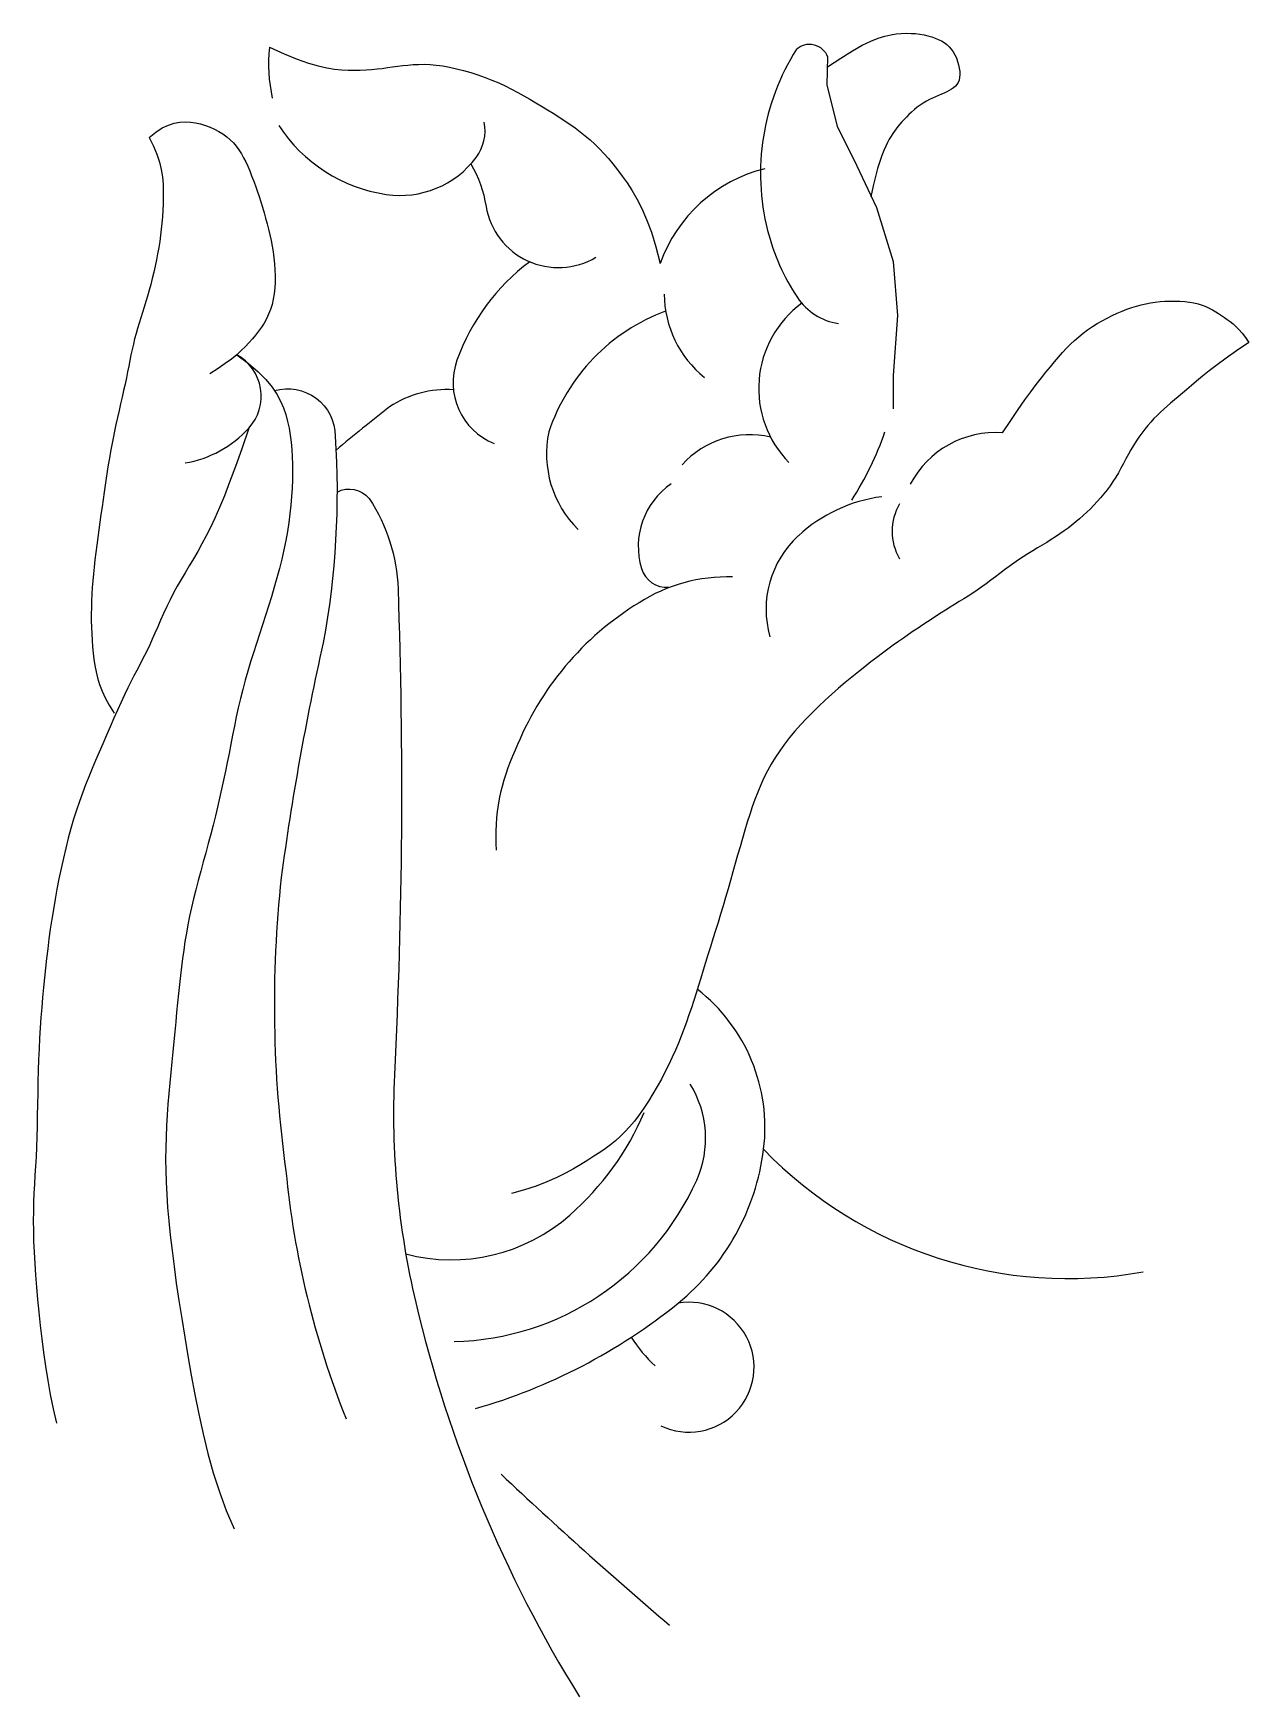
# Model space of a CAD drawing. Extents: x 1618 to 2192, y 290 to 1077.
import ezdxf

# ---------------------------------------------------------------- set-up
doc = ezdxf.new("R2010")
doc.units = 0
doc.header["$LTSCALE"] = 10
doc.header["$MEASUREMENT"] = 0
for name, color, linetype in [('3', 3, 'CONTINUOUS'), ('4', 4, 'CONTINUOUS'), ('7', 7, 'CONTINUOUS')]:
    doc.layers.add(name, color=color, linetype=linetype)

msp = doc.modelspace()

# ---------------------------------------------------------------- linework, layer by layer
at = {"layer": '3'}
msp.add_lwpolyline([(1713.94, 924.68), (1719.5, 920.49), (1724.06, 916.57), (1727.74, 912.89), (1730.67, 909.38), (1732.96, 906.02), (1734.72, 902.76), (1736.07, 899.56), (1737.14, 896.38), (1738.02, 893.18), (1738.74, 889.94), (1739.3, 886.65), (1739.74, 883.31), (1740.05, 879.91), (1740.24, 876.43), (1740.34, 872.87), (1740.35, 869.21), (1740.27, 865.45), (1740.12, 861.6), (1739.87, 857.65), (1739.53, 853.62), (1739.1, 849.51), (1738.55, 845.33), (1737.9, 841.09), (1737.13, 836.79), (1736.24, 832.44), (1735.23, 828.05), (1734.14, 823.63), (1732.95, 819.19), (1731.69, 814.73), (1730.38, 810.27), (1729.01, 805.81), (1727.61, 801.37), (1726.18, 796.95), (1724.75, 792.55), (1723.32, 788.17), (1721.91, 783.8), (1720.54, 779.44), (1719.22, 775.1), (1717.96, 770.75), (1716.78, 766.42), (1715.69, 762.08), (1714.69, 757.74), (1713.74, 753.42), (1712.85, 749.1), (1711.99, 744.79), (1711.15, 740.5), (1710.32, 736.22), (1709.48, 731.97), (1708.62, 727.73), (1707.73, 723.51), (1706.81, 719.3), (1705.86, 715.09), (1704.88, 710.86), (1703.85, 706.61), (1702.79, 702.33), (1701.68, 698.02), (1700.52, 693.66), (1699.34, 689.27), (1698.15, 684.87), (1696.96, 680.48), (1695.79, 676.11), (1694.67, 671.78), (1693.6, 667.51), (1692.61, 663.32), (1691.71, 659.21), (1690.9, 655.18), (1690.17, 651.19), (1689.5, 647.22), (1688.89, 643.26), (1688.33, 639.27), (1687.81, 635.24), (1687.33, 631.13), (1686.87, 626.93), (1686.42, 622.65), (1685.99, 618.27), (1685.56, 613.81), (1685.14, 609.27), (1684.71, 604.64), (1684.26, 599.95), (1683.8, 595.17), (1683.32, 590.33), (1682.83, 585.42), (1682.35, 580.45), (1681.88, 575.43), (1681.45, 570.36), (1681.08, 565.26), (1680.76, 560.11), (1680.53, 554.94), (1680.39, 549.73), (1680.35, 544.45), (1680.41, 539.05), (1680.59, 533.47), (1680.89, 527.67), (1681.31, 521.59), (1681.86, 515.19), (1682.54, 508.42), (1683.37, 501.23), (1684.33, 493.66), (1685.41, 485.75), (1686.62, 477.52), (1687.94, 469.02), (1689.36, 460.29), (1690.88, 451.37), (1692.49, 442.28), (1694.19, 433.09), (1696.03, 423.82), (1698.05, 414.54), (1700.31, 405.29), (1702.86, 396.12), (1705.75, 387.09), (1709.03, 378.23), (1712.75, 369.61)], dxfattribs=at)
for centre, radius, start, end in [((1804.21, 1062.29), 75.22, 174.10936, 192.55354), ((2049.47, 841.2), 25.71, 149.64266, 210.35734), ((3339.1, 1987.36), 2187.39, 226.6994, 229.50041)]:
    msp.add_arc(centre, radius, start, end, dxfattribs=at)
at = {"layer": '4'}
for points in [[(1729.38, 1070.01), (1736.38, 1066.88), (1742.49, 1064.42), (1747.82, 1062.55), (1752.48, 1061.18), (1756.58, 1060.24), (1760.22, 1059.64), (1763.53, 1059.31), (1766.6, 1059.16), (1769.53, 1059.13), (1772.35, 1059.19), (1775.07, 1059.32), (1777.7, 1059.52), (1780.27, 1059.77), (1782.77, 1060.06), (1785.22, 1060.38), (1787.65, 1060.71), (1790.05, 1061.04), (1792.46, 1061.35), (1794.89, 1061.61), (1797.37, 1061.82), (1799.92, 1061.94), (1802.57, 1061.96), (1805.34, 1061.85), (1808.25, 1061.6), (1811.32, 1061.18), (1814.52, 1060.61), (1817.82, 1059.9), (1821.18, 1059.05), (1824.58, 1058.08), (1827.97, 1056.99), (1831.33, 1055.8), (1834.62, 1054.51), (1837.81, 1053.15), (1840.9, 1051.71), (1843.92, 1050.2), (1846.86, 1048.65), (1849.73, 1047.06), (1852.56, 1045.43), (1855.35, 1043.78), (1858.1, 1042.12), (1860.83, 1040.46), (1863.53, 1038.79), (1866.2, 1037.11), (1868.82, 1035.4), (1871.39, 1033.66), (1873.9, 1031.88), (1876.34, 1030.06), (1878.7, 1028.18), (1880.99, 1026.24), (1883.21, 1024.21), (1885.39, 1022.08), (1887.54, 1019.83), (1889.68, 1017.43), (1891.82, 1014.86), (1893.99, 1012.11), (1896.21, 1009.15), (1898.48, 1005.95), (1900.79, 1002.4), (1903.11, 998.41), (1905.43, 993.85), (1907.71, 988.62), (1909.95, 982.61), (1912.1, 975.69), (1914.15, 967.77)], [(1672.58, 1027.31), (1675.76, 1029.9), (1678.78, 1031.86), (1681.66, 1033.27), (1684.43, 1034.19), (1687.09, 1034.69), (1689.65, 1034.83), (1692.13, 1034.68), (1694.54, 1034.31), (1696.89, 1033.77), (1699.18, 1033.09), (1701.39, 1032.26), (1703.51, 1031.3), (1705.53, 1030.22), (1707.44, 1029.02), (1709.22, 1027.71), (1710.86, 1026.3), (1712.36, 1024.79), (1713.73, 1023.19), (1714.98, 1021.49), (1716.14, 1019.7), (1717.21, 1017.81), (1718.22, 1015.83), (1719.18, 1013.75), (1720.11, 1011.58), (1721.02, 1009.32), (1721.92, 1006.97), (1722.8, 1004.56), (1723.67, 1002.08), (1724.51, 999.55), (1725.33, 997), (1726.13, 994.41), (1726.9, 991.82), (1727.64, 989.22), (1728.35, 986.61), (1729.02, 984), (1729.64, 981.36), (1730.21, 978.69), (1730.72, 975.99), (1731.16, 973.25), (1731.52, 970.46), (1731.8, 967.63), (1731.99, 964.76), (1732.08, 961.89), (1732.06, 959.05), (1731.92, 956.25), (1731.64, 953.52), (1731.22, 950.89), (1730.65, 948.39), (1729.92, 946.02), (1729.05, 943.79), (1728.03, 941.67), (1726.89, 939.65), (1725.64, 937.7), (1724.29, 935.82), (1722.85, 933.98), (1721.34, 932.16), (1719.75, 930.34), (1718.04, 928.51), (1716.12, 926.63), (1713.94, 924.68), (1711.43, 922.63), (1708.51, 920.46), (1705.12, 918.14), (1701.19, 915.64)], [(1672.58, 1027.31), (1674.65, 1023.3), (1676.25, 1019.45), (1677.44, 1015.74), (1678.28, 1012.17), (1678.82, 1008.72), (1679.12, 1005.38), (1679.25, 1002.14), (1679.26, 998.98), (1679.19, 995.89), (1679.06, 992.86), (1678.87, 989.88), (1678.63, 986.94), (1678.32, 984.02), (1677.96, 981.12), (1677.55, 978.22), (1677.08, 975.32), (1676.55, 972.41), (1675.98, 969.48), (1675.36, 966.56), (1674.71, 963.66), (1674.02, 960.78), (1673.29, 957.94), (1672.54, 955.15), (1671.77, 952.42), (1670.98, 949.76), (1670.18, 947.16), (1669.39, 944.6), (1668.6, 942.08), (1667.83, 939.59), (1667.08, 937.12), (1666.37, 934.65), (1665.71, 932.17), (1665.09, 929.68), (1664.52, 927.15), (1663.97, 924.59), (1663.43, 921.98), (1662.9, 919.3), (1662.35, 916.55), (1661.78, 913.72), (1661.16, 910.79), (1660.5, 907.76), (1659.79, 904.64), (1659.06, 901.46), (1658.32, 898.23), (1657.57, 894.97), (1656.84, 891.71), (1656.14, 888.46), (1655.48, 885.24), (1654.86, 882.07), (1654.29, 878.93), (1653.76, 875.81), (1653.25, 872.68), (1652.76, 869.52), (1652.28, 866.32), (1651.8, 863.05), (1651.31, 859.69), (1650.8, 856.23), (1650.29, 852.7), (1649.77, 849.1), (1649.25, 845.47), (1648.74, 841.84), (1648.24, 838.21), (1647.77, 834.63), (1647.33, 831.11), (1646.92, 827.68), (1646.55, 824.32), (1646.22, 821.03), (1645.93, 817.79), (1645.69, 814.6), (1645.49, 811.45), (1645.34, 808.31), (1645.25, 805.19), (1645.2, 802.06), (1645.21, 798.95), (1645.28, 795.84), (1645.4, 792.75), (1645.58, 789.69), (1645.82, 786.65), (1646.12, 783.64), (1646.48, 780.68), (1646.91, 777.75), (1647.45, 774.82), (1648.16, 771.87), (1649.09, 768.84), (1650.29, 765.7), (1651.82, 762.41), (1653.72, 758.93), (1656.04, 755.22)], [(2192.33, 930.46), (2186.58, 926.56), (2181.62, 923.05), (2177.34, 919.9), (2173.66, 917.06), (2170.48, 914.52), (2167.71, 912.22), (2165.27, 910.14), (2163.05, 908.24), (2160.98, 906.48), (2159.02, 904.84), (2157.18, 903.3), (2155.42, 901.82), (2153.74, 900.38), (2152.13, 898.95), (2150.57, 897.5), (2149.04, 896.02), (2147.54, 894.48), (2146.06, 892.86), (2144.61, 891.18), (2143.19, 889.44), (2141.8, 887.63), (2140.46, 885.75), (2139.15, 883.8), (2137.88, 881.79), (2136.65, 879.71), (2135.45, 877.59), (2134.27, 875.43), (2133.1, 873.25), (2131.91, 871.07), (2130.7, 868.91), (2129.44, 866.79), (2128.14, 864.71), (2126.77, 862.7), (2125.34, 860.75), (2123.86, 858.86), (2122.32, 857.03), (2120.74, 855.26), (2119.12, 853.54), (2117.47, 851.87), (2115.79, 850.24), (2114.09, 848.66), (2112.35, 847.12), (2110.59, 845.63), (2108.79, 844.16), (2106.94, 842.73), (2105.04, 841.34), (2103.08, 839.96), (2101.07, 838.62), (2098.99, 837.29), (2096.85, 835.98), (2094.67, 834.67), (2092.46, 833.34), (2090.22, 831.99), (2087.98, 830.61), (2085.73, 829.19), (2083.49, 827.71), (2081.28, 826.17), (2079.08, 824.57), (2076.9, 822.95), (2074.74, 821.3), (2072.58, 819.66), (2070.44, 818.03), (2068.3, 816.44), (2066.16, 814.9), (2064.02, 813.42), (2061.88, 811.99), (2059.75, 810.61), (2057.61, 809.27), (2055.47, 807.94), (2053.33, 806.63), (2051.2, 805.31), (2049.06, 803.99), (2046.92, 802.64), (2044.78, 801.27), (2042.62, 799.87), (2040.45, 798.44), (2038.26, 796.98), (2036.04, 795.48), (2033.78, 793.94), (2031.49, 792.37), (2029.15, 790.74), (2026.76, 789.06), (2024.3, 787.31), (2021.78, 785.49), (2019.18, 783.57), (2016.49, 781.56), (2013.71, 779.43), (2010.83, 777.18), (2007.84, 774.81), (2004.76, 772.31), (2001.63, 769.71), (1998.48, 767.01), (1995.32, 764.24), (1992.19, 761.41), (1989.12, 758.52), (1986.13, 755.6), (1983.25, 752.65), (1980.48, 749.68), (1977.84, 746.68), (1975.32, 743.65), (1972.94, 740.59), (1970.7, 737.49), (1968.6, 734.35), (1966.65, 731.17), (1964.86, 727.94), (1963.2, 724.67), (1961.67, 721.34), (1960.24, 717.94), (1958.9, 714.48), (1957.64, 710.95), (1956.43, 707.34), (1955.26, 703.65), (1954.11, 699.87), (1952.98, 696.02), (1951.86, 692.11), (1950.74, 688.15), (1949.63, 684.15), (1948.51, 680.14), (1947.38, 676.12), (1946.23, 672.1), (1945.06, 668.11), (1943.88, 664.15), (1942.68, 660.21), (1941.48, 656.3), (1940.28, 652.43), (1939.09, 648.59), (1937.9, 644.79), (1936.73, 641.03), (1935.59, 637.32), (1934.45, 633.65), (1933.33, 630.02), (1932.22, 626.44), (1931.11, 622.91), (1929.99, 619.42), (1928.86, 615.97), (1927.71, 612.57), (1926.54, 609.21), (1925.33, 605.88), (1924.07, 602.57), (1922.75, 599.26), (1921.35, 595.93), (1919.86, 592.59), (1918.26, 589.2), (1916.55, 585.76), (1914.7, 582.27), (1912.74, 578.75), (1910.69, 575.26), (1908.56, 571.83), (1906.38, 568.51), (1904.16, 565.35), (1901.92, 562.39), (1899.69, 559.67), (1897.47, 557.23), (1895.23, 555.02), (1892.96, 553), (1890.62, 551.12), (1888.17, 549.32), (1885.58, 547.55), (1882.82, 545.76), (1879.86, 543.9), (1876.66, 541.93), (1873.18, 539.88), (1869.38, 537.79), (1865.21, 535.7), (1860.62, 533.65), (1855.56, 531.67), (1850, 529.82), (1843.88, 528.12)]]:
    msp.add_lwpolyline(points, dxfattribs=at)
for points in [[(1978.54, 1069.08, -0.538092), (1993.22, 1065.51), (1992.86, 1052.25), (1997.77, 1032.61), (2005.64, 1016.9), (2016.45, 994.32), (2024.31, 968.8), (2026.28, 943.27), (2024.31, 914.8), (2024.31, 899.1)], [(1733.81, 1033.05, 0.214318), (1784.64, 1000.47, 0.275196), (1827.12, 1017.9, 0.213494), (1830.92, 1034.57, 0.213494)], [(1689.54, 873.51, 0.16765), (1719.7, 889.95, 0.48547), (1713.94, 924.68, 0.48547)], [(1948.37, 819.64, 0.149849), (1904.19, 807.46, 0.162862), (1845.64, 737.73, 0.129861), (1836.63, 690.49)], [(1826.79, 426.44, 0.100343), (1922.56, 476.29, 0.194009), (1963.03, 549.04, 0.264651), (1931.66, 624.68, 0.264651)], [(1816.74, 458.14, 0.289203), (1931.39, 534.49, 0.2492), (1928.29, 579.88, 0.2492)]]:
    msp.add_lwpolyline(points, format="xyb", dxfattribs=at)
for centre, radius, start, end in [((1980.35, 944.4), 70.2, 103.74739, 160.55958), ((1878.98, 936.92), 149.53, 327.19109, 341.02345), ((2106.92, 687.88), 199.95, 223.97574, 280.2308)]:
    msp.add_arc(centre, radius, start, end, dxfattribs=at)
at = {"layer": '7'}
for points in [[(1993.21, 1060.7), (1999.53, 1064.94), (2004.98, 1068.33), (2009.67, 1070.96), (2013.72, 1072.94), (2017.23, 1074.36), (2020.32, 1075.33), (2023.09, 1075.96), (2025.66, 1076.34), (2028.11, 1076.55), (2030.47, 1076.64), (2032.72, 1076.6), (2034.88, 1076.45), (2036.93, 1076.19), (2038.88, 1075.85), (2040.72, 1075.42), (2042.46, 1074.93), (2044.09, 1074.37), (2045.61, 1073.74), (2047.03, 1073.02), (2048.34, 1072.22), (2049.55, 1071.32), (2050.67, 1070.3), (2051.68, 1069.16), (2052.59, 1067.88), (2053.41, 1066.47), (2054.12, 1064.95), (2054.71, 1063.37), (2055.19, 1061.75), (2055.53, 1060.14), (2055.73, 1058.57), (2055.78, 1057.08), (2055.67, 1055.71), (2055.39, 1054.49), (2054.96, 1053.41), (2054.38, 1052.45), (2053.66, 1051.6), (2052.82, 1050.84), (2051.86, 1050.15), (2050.8, 1049.52), (2049.64, 1048.92), (2048.4, 1048.36), (2047.09, 1047.8), (2045.72, 1047.23), (2044.3, 1046.64), (2042.86, 1046), (2041.4, 1045.3), (2039.94, 1044.53), (2038.48, 1043.67), (2037.06, 1042.71), (2035.66, 1041.66), (2034.3, 1040.54), (2032.99, 1039.38), (2031.73, 1038.2), (2030.53, 1037.01), (2029.4, 1035.84), (2028.35, 1034.71), (2027.38, 1033.63), (2026.48, 1032.57), (2025.63, 1031.52), (2024.82, 1030.42), (2024.03, 1029.26), (2023.24, 1028), (2022.44, 1026.6), (2021.62, 1025.04), (2020.76, 1023.27), (2019.86, 1021.23), (2018.92, 1018.85), (2017.94, 1016.06), (2016.93, 1012.78), (2015.89, 1008.94), (2014.82, 1004.48), (2013.73, 999.31)], [(2075.97, 887.74), (2079.85, 893.63), (2083.35, 898.78), (2086.49, 903.27), (2089.34, 907.2), (2091.93, 910.65), (2094.3, 913.71), (2096.5, 916.45), (2098.56, 918.97), (2100.55, 921.34), (2102.47, 923.58), (2104.35, 925.7), (2106.22, 927.71), (2108.09, 929.62), (2110.01, 931.44), (2111.97, 933.17), (2114.02, 934.83), (2116.17, 936.42), (2118.41, 937.94), (2120.7, 939.39), (2123.05, 940.75), (2125.42, 942.03), (2127.8, 943.22), (2130.16, 944.31), (2132.49, 945.31), (2134.78, 946.2), (2137.02, 946.99), (2139.24, 947.68), (2141.45, 948.28), (2143.65, 948.78), (2145.87, 949.2), (2148.12, 949.53), (2150.4, 949.78), (2152.73, 949.95), (2155.09, 950.04), (2157.45, 950.04), (2159.79, 949.96), (2162.09, 949.78), (2164.31, 949.51), (2166.44, 949.14), (2168.45, 948.66), (2170.32, 948.09), (2172.06, 947.42), (2173.7, 946.68), (2175.24, 945.88), (2176.71, 945.02), (2178.12, 944.13), (2179.5, 943.22), (2180.85, 942.3), (2182.19, 941.37), (2183.54, 940.39), (2184.9, 939.31), (2186.3, 938.08), (2187.72, 936.63), (2189.2, 934.91), (2190.73, 932.88), (2192.33, 930.46)], [(1719.7, 889.95), (1716.34, 880.23), (1713.32, 871.76), (1710.6, 864.4), (1708.11, 858), (1705.82, 852.41), (1703.66, 847.48), (1701.6, 843.07), (1699.57, 839.02), (1697.54, 835.23), (1695.51, 831.62), (1693.5, 828.16), (1691.51, 824.83), (1689.57, 821.59), (1687.68, 818.4), (1685.86, 815.23), (1684.12, 812.05), (1682.47, 808.83), (1680.9, 805.59), (1679.41, 802.37), (1677.99, 799.19), (1676.63, 796.07), (1675.32, 793.06), (1674.05, 790.18), (1672.81, 787.45), (1671.6, 784.9), (1670.39, 782.48), (1669.18, 780.12), (1667.94, 777.76), (1666.67, 775.35), (1665.36, 772.81), (1663.97, 770.09), (1662.51, 767.13), (1660.96, 763.88), (1659.33, 760.37), (1657.64, 756.66), (1655.91, 752.79), (1654.16, 748.82), (1652.41, 744.79), (1650.66, 740.75), (1648.94, 736.76), (1647.27, 732.85), (1645.65, 729), (1644.07, 725.17), (1642.54, 721.33), (1641.05, 717.44), (1639.62, 713.47), (1638.23, 709.38), (1636.88, 705.14), (1635.59, 700.73), (1634.34, 696.15), (1633.15, 691.46), (1632.02, 686.67), (1630.94, 681.82), (1629.92, 676.95), (1628.97, 672.08), (1628.09, 667.25), (1627.28, 662.48), (1626.53, 657.78), (1625.84, 653.12), (1625.2, 648.49), (1624.61, 643.89), (1624.06, 639.3), (1623.55, 634.71), (1623.06, 630.11), (1622.61, 625.49), (1622.17, 620.83), (1621.77, 616.12), (1621.4, 611.35), (1621.06, 606.52), (1620.77, 601.6), (1620.51, 596.58), (1620.3, 591.46), (1620.13, 586.24), (1620, 580.94), (1619.89, 575.61), (1619.8, 570.29), (1619.7, 565.03), (1619.59, 559.88), (1619.46, 554.87), (1619.3, 550.06), (1619.09, 545.46), (1618.85, 541.04), (1618.6, 536.75), (1618.35, 532.52), (1618.13, 528.31), (1617.95, 524.05), (1617.83, 519.69), (1617.79, 515.18), (1617.83, 510.46), (1617.97, 505.54), (1618.19, 500.42), (1618.49, 495.1), (1618.87, 489.6), (1619.33, 483.91), (1619.84, 478.05), (1620.43, 472.01), (1621.07, 465.82), (1621.79, 459.48), (1622.61, 453.01), (1623.55, 446.45), (1624.62, 439.8), (1625.85, 433.09), (1627.25, 426.34), (1628.84, 419.56)]]:
    msp.add_lwpolyline(points, dxfattribs=at)
for points in [[(1978.54, 1069.08, 0.205155), (1964.89, 983.44, 0.086184), (1979, 951.75, 0.210006), (1998.39, 939.42)], [(1824.69, 1014.94, -0.087361), (1831.81, 994.82, 0.52772), (1883.78, 970.75, 0.52772)], [(1852.47, 968.62, 0.145811), (1818.06, 922.15, 0.404309), (1835.72, 882.68)], [(1916.72, 945.29, 0.227565), (1861.48, 888.16, 0.25518), (1875.31, 842.1)], [(1731.81, 907.7, -0.496333), (1760.5, 886.21, -0.062108), (1754.84, 788.49, 0.02218), (1735.01, 677.52, 0.061856), (1737.2, 538.91, 0.071258), (1765.67, 421.6)], [(1816.38, 908.15, 0.161287), (1786.23, 900.09, 0.007164), (1760.89, 879.5, 0.057794)], [(1761.37, 859.77, -0.350141), (1776.58, 856.72, -0.138211), (1790.2, 813.99, -0.021282), (1788.47, 584.18, 0.069181), (1798.56, 476.68, 0.080956), (1875.92, 290.25)], [(1919.34, 863.69, 0.325527), (1905.29, 823.59, 0.351869), (1918.14, 814.76)], [(1793.87, 499.6, 0.250116), (1871.48, 517.98, 0.111094), (1906.6, 566.47)]]:
    msp.add_lwpolyline(points, format="xyb", dxfattribs=at)
for centre, radius, start, end in [((1967.28, 953.76), 51.26, 180.46574, 231.00664), ((2010.74, 908.73), 50.05, 126.37013, 224.42406), ((1956.61, 843.28), 43.57, 77.11013, 137.53795), ((2072.64, 842.38), 45.48, 85.8014, 152.43749), ((2028.32, 785.97), 72.2, 97.50439, 132.61136), ((2011.42, 804.33), 47.25, 132.61136, 195.99448), ((1927.77, 446.03), 30.71, 244.32465, 99.76993), ((1956.93, 495.73), 66.7, 212.18919, 227.38548)]:
    msp.add_arc(centre, radius, start, end, dxfattribs=at)

doc.saveas('drawing.dxf')
